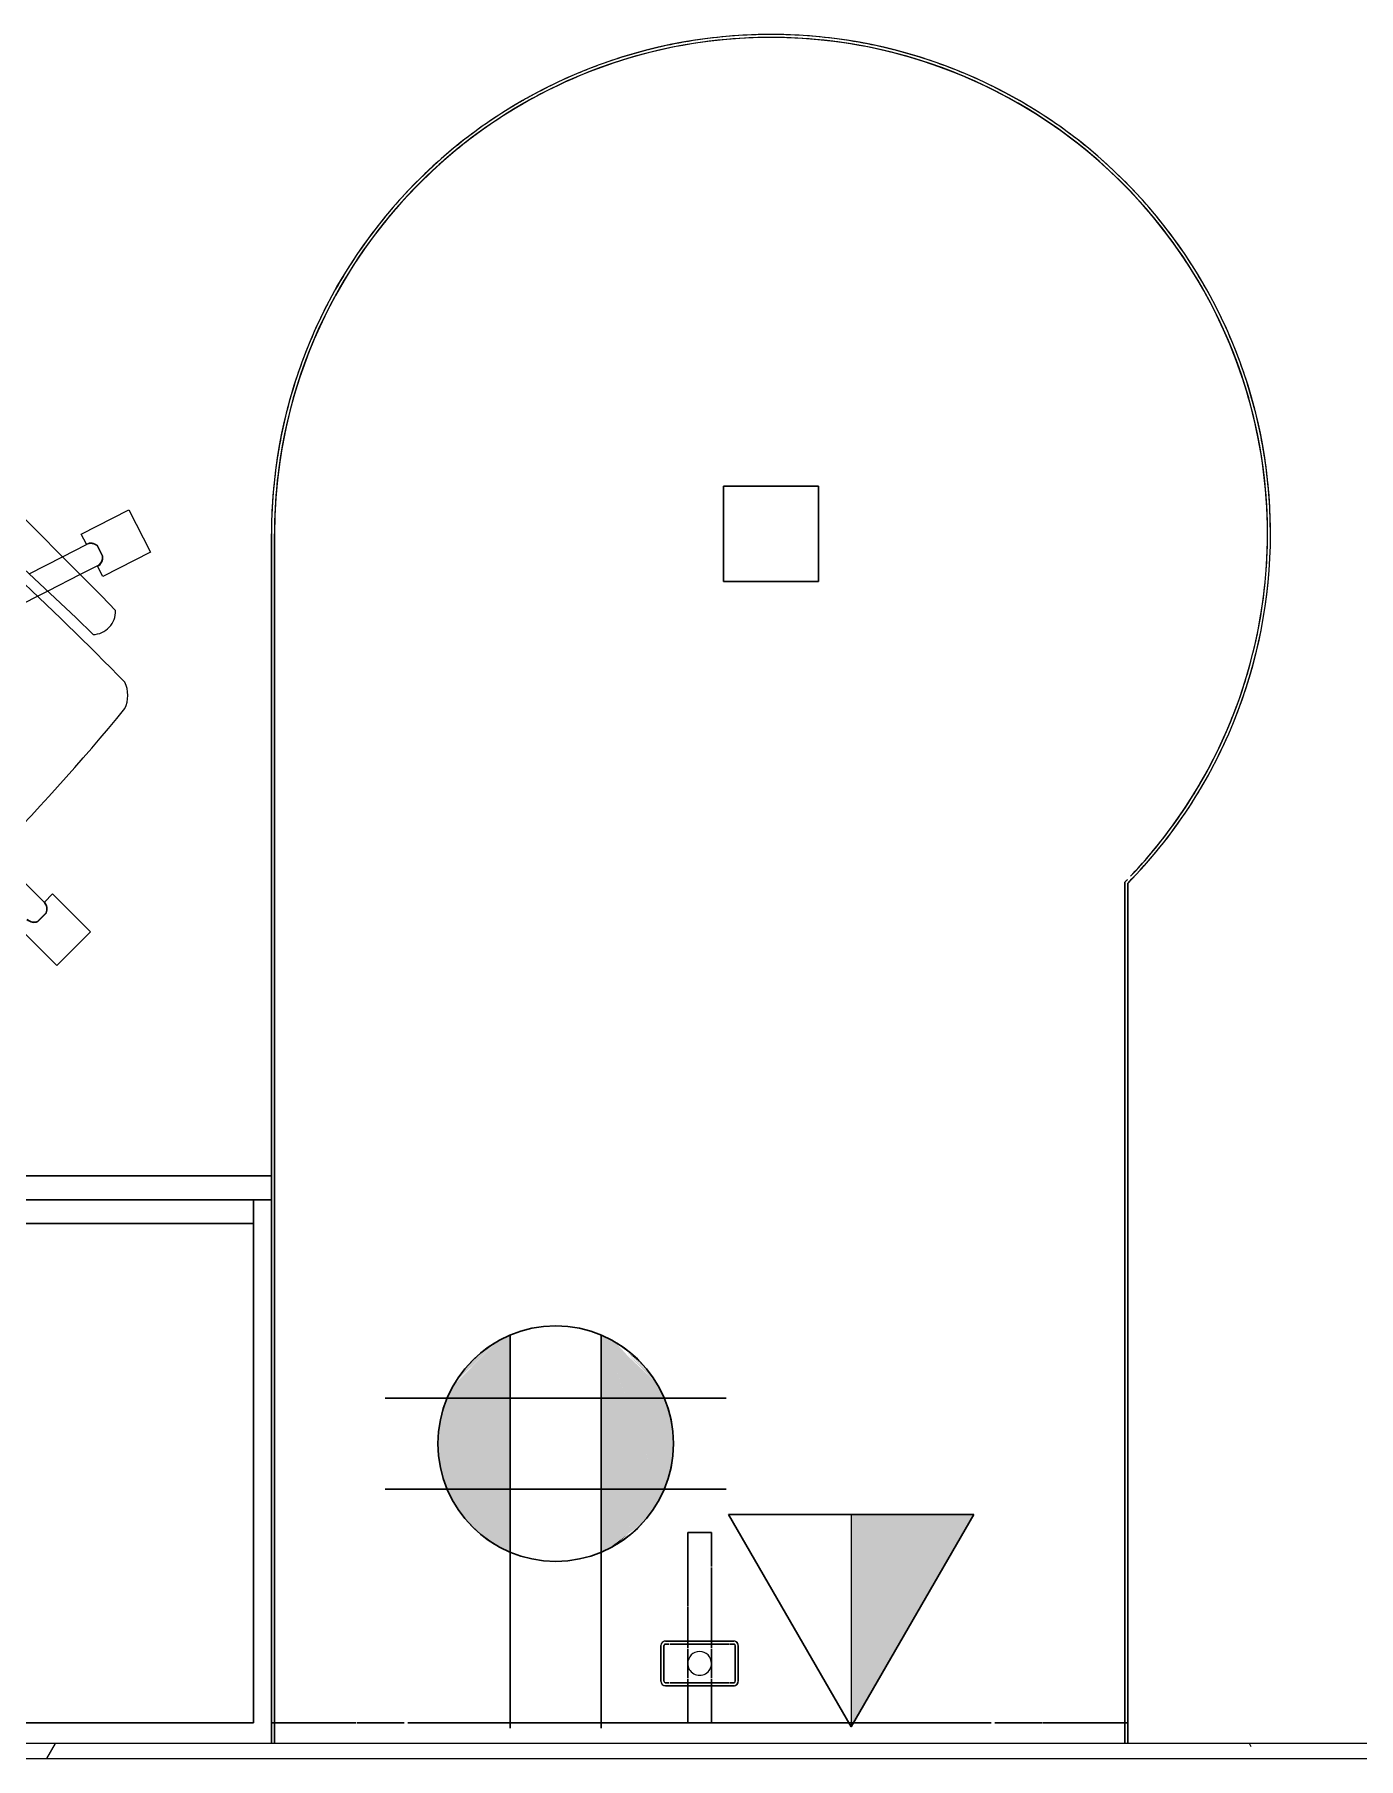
# Model space of a CAD drawing. Header units: inches. Extents: x 587 to 1284, y 1170 to 2052.
# Drawn here: x 714.7 to 770.3, y 1538.5 to 1611 of the extents above; entities that cross this region are included whole.
import ezdxf

# ---------------------------------------------------------------- set-up
doc = ezdxf.new("R2010")
doc.units = ezdxf.units.IN
doc.header["$MEASUREMENT"] = 0
for name, color, linetype, lineweight in [('A-ANNO-NOTE', 131, 'Continuous', 9), ('A-WALL', 113, 'Continuous', 13), ('A-WALL-PATT', 111, 'Continuous', 13), ('I-FURN', 30, 'Continuous', 9), ('I-FURN-PNLS', 30, 'Continuous', 9), ('I-WALL', 2, 'Continuous', 13)]:
    doc.layers.add(name, color=color, linetype=linetype, lineweight=lineweight)

# ---------------------------------------------------------------- blocks, each defined once
blk = doc.blocks.new('Zira Wksta 12 - Type 1-V4-Level 07  POWER _ SIGNAL')
at = {"layer": 'I-FURN'}
for p, q in [((-49, -13), (-53, -13)), ((-53, -13), (-53, -17)), ((-53, -17), (-53, -13)), ((-53, -13), (-49, -13)), ((-49, -17), (-49, -13)), ((-49, -13), (-49, -17)), ((-53, -17), (-49, -17)), ((-49, -17), (-53, -17)), ((-52.013, -41.994), (-50.231, -41.086)), ((-52.013, -41.994), (-50.231, -41.086)), ((-50.231, -41.086), (-49.209, -43.091)), ((-50.231, -41.086), (-49.209, -43.091)), ((-50.991, -43.999), (-52.013, -41.994)), ((-50.991, -43.999), (-52.013, -41.994)), ((-48.386, -43.133), (-47.775, -42.563)), ((-55.839, -50.586), (-48.386, -43.133)), ((-50.046, -43.085), (-50.504, -43.319)), ((-50.046, -43.085), (-50.504, -43.319)), ((-50.493, -43.325), (-50.048, -43.098)), ((-50.493, -43.325), (-50.048, -43.098)), ((-49.655, -43.318), (-49.289, -44.036)), ((-49.655, -43.318), (-49.289, -44.036)), ((-49.209, -43.091), (-49.64, -43.31)), ((-49.209, -43.091), (-49.64, -43.31)), ((-47.475, -44.21), (-54.531, -51.764)), ((-50.561, -43.78), (-50.991, -43.999)), ((-50.561, -43.78), (-50.991, -43.999)), ((-50.032, -44.779), (-50.546, -43.772)), ((-50.032, -44.779), (-50.546, -43.772)), ((-49.289, -44.036), (-48.591, -45.405)), ((-49.289, -44.036), (-48.591, -45.405)), ((-46.768, -43.503), (-47.475, -44.21)), ((-35.858, -45.206), (-34.267, -43.615)), ((-35.858, -45.206), (-34.267, -43.615)), ((-34.267, -43.615), (-32.853, -45.029)), ((-34.267, -43.615), (-32.853, -45.029)), ((-49.318, -46.182), (-50.032, -44.779)), ((-49.318, -46.182), (-50.032, -44.779)), ((-48.591, -45.405), (-48.361, -45.856)), ((-48.591, -45.405), (-48.361, -45.856)), ((-37.604, -47.658), (-35.505, -45.559)), ((-37.604, -47.658), (-35.505, -45.559)), ((-35.517, -45.547), (-35.858, -45.206)), ((-35.517, -45.547), (-35.858, -45.206)), ((-35.063, -45.471), (-34.709, -45.824)), ((-35.063, -45.471), (-34.709, -45.824)), ((-34.697, -45.822), (-35.061, -45.459)), ((-34.697, -45.822), (-35.061, -45.459)), ((-32.853, -45.029), (-34.444, -46.62)), ((-32.853, -45.029), (-34.444, -46.62)), ((-48.361, -45.856), (-44.299, -53.83)), ((-48.361, -45.856), (-44.299, -53.83))]:
    blk.add_line(p, q, dxfattribs=at)
for centre, radius, start, end in [((-44.209, -43.355), 1.314, 65.04325, 114.95675), ((62.792, -151.709), 153.519, 134.47495, 139.52132), ((-47.723, -43.518), 0.956, 0.89014, 93.10986), ((-97.293, -108.055), 84.963, 39.14745, 50.85255), ((-50.201, -43.59), 0.407, 138.16515, 207.83485), ((-50.201, -43.59), 0.407, 138.16515, 207.83485), ((-50.184, -43.588), 0.406, 139.61986, 207), ((-50.184, -43.588), 0.406, 153.09589, 193.52397), ((-50.184, -43.588), 0.406, 139.61986, 153.09589), ((-50.017, -43.503), 0.406, 40.47603, 94.38014), ((-50.017, -43.503), 0.406, 27, 94.38014), ((-50.005, -43.49), 0.407, 40.09909, 95.83485), ((-50.005, -43.49), 0.407, 26.16515, 95.83485), ((-50.017, -43.503), 0.406, 27, 40.47603), ((-50.005, -43.49), 0.407, 26.16515, 40.09909), ((-50.184, -43.588), 0.406, 193.52397, 207), ((-35.225, -45.831), 0.407, 66.16515, 135.83485), ((-35.225, -45.831), 0.407, 66.16515, 135.83485), ((-35.217, -45.847), 0.406, 67.61986, 135), ((-35.217, -45.847), 0.406, 121.52397, 135), ((-35.217, -45.847), 0.406, 81.09589, 121.52397), ((-35.217, -45.847), 0.406, 67.61986, 81.09589), ((-35.085, -45.979), 0.406, 315, 22.38014), ((-35.085, -45.979), 0.406, 315, 8.90411), ((-35.069, -45.987), 0.407, 314.16515, 23.83485), ((-35.069, -45.987), 0.407, 314.16515, 23.83485), ((-35.085, -45.979), 0.406, 8.90411, 22.38014)]:
    blk.add_arc(centre, radius, start, end, dxfattribs=at)
at = {"layer": 'I-FURN-PNLS'}
for p, q in [((-43.063, 4.442), (-43.065, 4.443)), ((-43.086, 4.317), (-43.064, 4.308)), ((-43.086, 4.317), (-43.064, 4.308)), ((-36.303, 0), (-0.125, 0)), ((-0.125, 0), (-36.303, 0)), ((-36.303, 0), (-0.125, 0)), ((-0.125, 0), (-1, 0)), ((-1, 0), (-1, -0.122)), ((-1, -0.122), (-1, 0)), ((-1, 0), (-0.125, 0)), ((-36.354, -0.125), (-0.125, -0.125)), ((-0.125, -0.125), (-36.354, -0.125)), ((-0.125, -0.125), (-36.354, -0.125)), ((-36.354, -0.125), (-0.125, -0.125)), ((-36.303, 0), (-0.125, 0)), ((-1, -0.125), (-1, -3.566)), ((-1, -3.566), (-1, -0.125)), ((-1, -3.598), (-1, -5.583)), ((-1, -5.583), (-1, -3.598)), ((-1, -5.738), (-1, -30.262)), ((-1, -17.5), (-1, -5.738)), ((-4.437, -16.562), (-4.437, -19.437)), ((-4.437, -19.437), (-4.437, -16.562)), ((-4.312, -16.562), (-4.312, -16.71)), ((-4.312, -16.71), (-4.312, -16.562)), ((-2.75, -16.375), (-4.25, -16.375)), ((-4.25, -16.375), (-2.75, -16.375)), ((-4.182, -16.5), (-4.25, -16.5)), ((-4.25, -16.5), (-4.182, -16.5)), ((-2.833, -16.5), (-4.167, -16.5)), ((-4.167, -16.5), (-2.833, -16.5)), ((-2.75, -16.5), (-2.818, -16.5)), ((-2.818, -16.5), (-2.75, -16.5)), ((-2.687, -16.71), (-2.687, -16.562)), ((-2.687, -16.562), (-2.687, -16.71)), ((-2.562, -19.437), (-2.562, -16.562)), ((-2.562, -16.562), (-2.562, -19.437)), ((-4.312, -16.745), (-4.312, -19.255)), ((-4.312, -19.255), (-4.312, -16.745)), ((-2.687, -19.255), (-2.687, -16.745)), ((-2.687, -16.745), (-2.687, -19.255)), ((-7.576, -17.5), (-9, -17.5)), ((-9, -17.5), (-9, -18.5)), ((-9, -18.5), (-9, -17.5)), ((-9, -17.5), (-7.576, -17.5)), ((-4.437, -17.5), (-7.527, -17.5)), ((-7.527, -17.5), (-4.437, -17.5)), ((-4.312, -17.5), (-4.437, -17.5)), ((-4.437, -17.5), (-4.312, -17.5)), ((-4.152, -17.5), (-4.312, -17.5)), ((-4.312, -17.5), (-4.152, -17.5)), ((-4.039, -17.5), (-4.112, -17.5)), ((-4.112, -17.5), (-4.039, -17.5)), ((-3.644, -17.5), (-4.027, -17.5)), ((-4.027, -17.5), (-3.644, -17.5)), ((-3.361, -17.5), (-3.639, -17.5)), ((-3.639, -17.5), (-3.361, -17.5)), ((-2.888, -17.5), (-3.356, -17.5)), ((-3.356, -17.5), (-2.888, -17.5)), ((-2.687, -17.5), (-2.848, -17.5)), ((-2.848, -17.5), (-2.687, -17.5)), ((-2.562, -17.5), (-2.687, -17.5)), ((-2.687, -17.5), (-2.562, -17.5)), ((-1, -17.5), (-2.562, -17.5)), ((-2.562, -17.5), (-1, -17.5)), ((-1, -18.5), (-1, -17.5)), ((-1, -17.5), (-1, -18.5)), ((-1, -18.5), (-1, -17.5)), ((-9, -18.5), (-5.891, -18.5)), ((-5.891, -18.5), (-9, -18.5)), ((-5.868, -18.5), (-4.437, -18.5)), ((-4.437, -18.5), (-5.868, -18.5)), ((-4.437, -18.5), (-4.312, -18.5)), ((-4.312, -18.5), (-4.437, -18.5)), ((-4.312, -18.5), (-4.152, -18.5)), ((-4.152, -18.5), (-4.312, -18.5)), ((-4.112, -18.5), (-4.039, -18.5)), ((-4.039, -18.5), (-4.112, -18.5)), ((-4.027, -18.5), (-3.644, -18.5)), ((-3.644, -18.5), (-4.027, -18.5)), ((-3.639, -18.5), (-3.361, -18.5)), ((-3.361, -18.5), (-3.639, -18.5)), ((-3.356, -18.5), (-2.888, -18.5)), ((-2.888, -18.5), (-3.356, -18.5)), ((-2.848, -18.5), (-2.687, -18.5)), ((-2.687, -18.5), (-2.848, -18.5)), ((-2.687, -18.5), (-2.563, -18.5)), ((-2.563, -18.5), (-2.687, -18.5)), ((-2.562, -18.5), (-1, -18.5)), ((-1, -18.5), (-2.562, -18.5)), ((-1, -30.262), (-1, -18.5)), ((-4.312, -19.29), (-4.312, -19.437)), ((-4.312, -19.437), (-4.312, -19.29)), ((-4.25, -19.5), (-4.182, -19.5)), ((-4.182, -19.5), (-4.25, -19.5)), ((-4.167, -19.5), (-2.833, -19.5)), ((-2.833, -19.5), (-4.167, -19.5)), ((-2.818, -19.5), (-2.75, -19.5)), ((-2.75, -19.5), (-2.818, -19.5)), ((-2.687, -19.437), (-2.687, -19.29)), ((-2.687, -19.29), (-2.687, -19.437)), ((-4.25, -19.625), (-2.75, -19.625)), ((-2.75, -19.625), (-4.25, -19.625)), ((-1, -30.417), (-1, -32.402)), ((-1, -32.402), (-1, -30.417)), ((-1, -32.44), (-1, -35.875)), ((-1, -35.875), (-1, -32.44)), ((-0.126, -35.875), (-51, -35.875)), ((-51, -35.875), (-0.126, -35.875)), ((-51, -35.875), (-0.126, -35.875)), ((-0.126, -35.875), (-51, -35.875)), ((-0.125, -36), (-51, -36)), ((-0.125, -36), (-51, -36)), ((-51, -36), (-0.125, -36)), ((-51, -36), (-24, -36)), ((-0.125, -36), (-24, -36)), ((-24, -36), (-24, -84)), ((-24, -36), (-24, -84)), ((-0.125, -36), (-24, -36)), ((-24, -36), (-0.125, -36)), ((-24, -84), (-24, -36)), ((-24, -36), (-24, -84)), ((-23, -36), (-24, -36)), ((-24, -36), (-23, -36)), ((-24, -84), (-24, -36)), ((-24, -36), (-0.125, -36)), ((-23, -36.75), (-23, -36)), ((-23, -36), (-23, -36.75)), ((-0.125, -36), (-23, -36)), ((-23, -36), (-23, -36.75)), ((-23, -36.75), (-23, -36)), ((-23, -36), (-1, -36)), ((-1, -35.877), (-1, -36)), ((-1, -36), (-1, -35.877)), ((-1, -36), (-0.125, -36)), ((-1, -36), (-0.125, -36)), ((-0.125, -36), (-1, -36)), ((-23, -36.75), (-23, -83.25)), ((-23, -83.25), (-23, -36.75)), ((-22, -36.75), (-23, -36.75)), ((-23, -36.75), (-22, -36.75)), ((-23, -36.75), (-23, -83.25)), ((-1, -36.75), (-23, -36.75)), ((-23, -36.75), (-1, -36.75)), ((-23, -83.25), (-23, -36.75)), ((-23, -83.25), (-23, -36.75)), ((-23, -36.75), (-23, -83.25)), ((-23, -36.75), (-1, -36.75)), ((-1, -36.75), (-23, -36.75)), ((-22, -36.75), (-22, -83.25)), ((-22, -83.25), (-22, -36.75)), ((-1, -36.75), (-22, -36.75)), ((-22, -36.75), (-1, -36.75)), ((-22, -36.75), (-22, -83.25)), ((-22, -83.25), (-22, -36.75)), ((-1, -36.75), (-1, -83.25)), ((-1, -83.25), (-1, -36.75)), ((-1, -83.25), (-1, -36.75)), ((-1, -36.75), (-1, -83.25)), ((-1, -36.75), (-1, -83.25)), ((-1, -83.25), (-1, -36.75))]:
    blk.add_line(p, q, dxfattribs=at)
for centre, radius, start, end in [((-51, -15), 21, 90, 270), ((-51, -15), 21, 90, 270), ((-51, -15), 20.875, 90, 180), ((-51, -15), 20.875, 90, 130.90909), ((-51, -15), 20.875, 90, 122.72727), ((-51, -15), 21, 90, 98.38202), ((-51, -15), 21, 90, 98.18182), ((-51, -15), 20.875, 90, 98.18182), ((-51, -15), 21, 45.58469, 90), ((-51, -15), 21, 45.58469, 90), ((-51, -15), 21, 67.79802, 90), ((-51, -15), 21, 67.79235, 90), ((-51, -15), 20.875, 67.7224, 90), ((-51, -15), 20.875, 67.7224, 90), ((-51, -15), 20.875, 60.29653, 90), ((-51, -15), 20.875, 82.57413, 90), ((-51, -15), 20.875, 98.18182, 122.72727), ((-51, -15), 21, 106.76444, 110.10307), ((-51, -15), 21, 106.76444, 110.10307), ((-51, -15), 21, 101.16837, 106.76444), ((-51, -15), 21, 101.16837, 106.76444), ((-51, -15), 21, 98.38202, 101.16837), ((-51, -15), 21, 98.38202, 101.16837), ((-51, -15), 21, 98.18182, 98.38202), ((-51, -15), 20.875, 75.14827, 82.57413), ((-51, -15), 20.875, 67.7224, 75.14827), ((-51, -15), 21, 110.10307, 115.14733), ((-51, -15), 21, 110.10307, 115.14733), ((-51, -15), 21, 45.58469, 67.79235), ((-51, -15), 21, 45.58469, 67.79235), ((-51, -15), 21, 115.14733, 118.71869), ((-51, -15), 21, 115.14733, 118.71869), ((-51, -15), 20.875, 46.39454, 67.7224), ((-51, -15), 20.875, 52.87067, 67.65613), ((-51, -15), 20.875, 60.29653, 67.65613), ((-51, -15), 21, 118.71869, 123.53081), ((-51, -15), 21, 118.71869, 123.53081), ((-51, -15), 20.875, 46.39454, 60.29653), ((-51, -15), 20.875, 52.87067, 60.29653), ((-51, -15), 20.875, 122.72727, 180), ((-51, -15), 20.875, 122.72727, 130.90909), ((-51, -15), 21, 123.53081, 127.22796), ((-51, -15), 21, 123.53081, 127.22796), ((-51, -15), 21, 127.22796, 131.91499), ((-51, -15), 21, 127.22796, 131.91499), ((-51, -15), 20.875, 46.39454, 52.87067), ((-51, -15), 20.875, 46.39454, 52.87067), ((-51, -15), 20.875, 130.90909, 180), ((-51, -15), 20.875, 130.90909, 163.63636), ((-51, -15), 21, 131.91499, 135.6889), ((-51, -15), 21, 131.91499, 135.6889), ((-51, -15), 21, 135.6889, 140.30003), ((-51, -15), 21, 135.6889, 140.30003), ((-51, -15), 20.875, 45.63378, 45.87267), ((-51, -15), 20.875, 45.63378, 45.87267), ((-51, -15), 20.875, 45.63378, 45.87267), ((-51, -15), 20.875, 45.63378, 45.87267), ((-51, -15), 20.875, 45.4448, 45.63378), ((-51, -15), 20.875, 45.4448, 45.63378), ((-51, -15), 20.875, 45.4448, 45.63378), ((-51, -15), 20.875, 45.4448, 45.63378), ((-51, -15), 21, 140.30003, 144.12384), ((-51, -15), 21, 140.30003, 144.12384), ((-51, -15), 21, 144.12384, 148.68613), ((-51, -15), 21, 144.12384, 148.68613), ((-51, -15), 21, 148.68613, 152.54318), ((-51, -15), 21, 148.68613, 152.54318), ((-51, -15), 21, 152.54318, 157.07354), ((-51, -15), 21, 152.54318, 157.07354), ((-51, -15), 21, 157.07354, 158.86974), ((-51, -15), 21, 157.07354, 158.86974), ((-51, -15), 21, 158.94016, 160.95245), ((-51, -15), 21, 158.94016, 160.95245), ((-51, -15), 21, 160.95245, 165.46261), ((-51, -15), 21, 160.95245, 165.46261), ((-51, -15), 20.875, 163.63636, 180), ((-51, -15), 21, 165.46261, 169.35484), ((-51, -15), 21, 165.46261, 169.35484), ((-51, -15), 21, 169.35484, 173.85378), ((-51, -15), 21, 169.35484, 173.85378), ((-51, -15), 21, 173.85378, 177.75233), ((-51, -15), 21, 173.85378, 177.75233), ((-51, -15), 21, 177.75233, 180), ((-51, -15), 21, 177.75233, 180), ((-51, -15), 21, 180, 182.24767), ((-51, -15), 21, 180, 182.24767), ((-51, -15), 20.875, 180, 196.36364), ((-51, -15), 20.875, 180, 270), ((-51, -15), 20.875, 180, 270), ((-51, -15), 20.875, 180, 188.18182), ((-51, -15), 21, 182.24767, 186.14622), ((-51, -15), 21, 182.24767, 186.14622), ((-4.25, -16.562), 0.188, 90, 180), ((-4.25, -16.562), 0.188, 165, 180), ((-4.25, -16.562), 0.187, 90, 165), ((-4.25, -16.562), 0.0625, 90, 180), ((-4.25, -16.562), 0.0625, 150, 180), ((-4.25, -16.562), 0.0625, 120, 150), ((-4.25, -16.562), 0.0625, 105, 120), ((-4.25, -16.562), 0.0625, 90, 105), ((-2.75, -16.562), 0.188, 360, 90), ((-2.75, -16.562), 0.188, 15, 90), ((-2.75, -16.562), 0.0625, 75, 90), ((-2.75, -16.562), 0.0625, 0, 90), ((-2.75, -16.562), 0.0625, 60, 75), ((-2.75, -16.562), 0.0625, 45, 60), ((-2.75, -16.562), 0.0625, 30, 45), ((-2.75, -16.562), 0.0625, 15, 30), ((-2.75, -16.562), 0.0625, 360, 15), ((-2.75, -16.562), 0.188, 0, 15), ((-51, -15), 21, 186.14622, 190.64516), ((-51, -15), 21, 186.14622, 190.64516), ((-51, -15), 20.875, 188.18182, 204.54545), ((-3.5, -18), 0.5, 90, 270), ((-3.5, -18), 0.5, 90, 270), ((-3.5, -18), 0.5, 270, 90), ((-3.5, -18), 0.5, 270, 90), ((-51, -15), 21, 190.64516, 194.53739), ((-51, -15), 21, 190.64516, 194.53739), ((-4.25, -19.437), 0.188, 180, 270), ((-4.25, -19.437), 0.188, 180, 195), ((-4.25, -19.437), 0.188, 195, 270), ((-4.25, -19.437), 0.0625, 180, 225), ((-4.25, -19.437), 0.0625, 180, 270), ((-4.25, -19.437), 0.0625, 225, 240), ((-4.25, -19.437), 0.0625, 240, 255), ((-4.25, -19.437), 0.0625, 255, 270), ((-2.75, -19.437), 0.188, 270, 360), ((-2.75, -19.437), 0.0625, 270, 0), ((-2.75, -19.437), 0.0625, 270, 300), ((-2.75, -19.437), 0.0625, 300, 315), ((-2.75, -19.437), 0.0625, 315, 345), ((-2.75, -19.437), 0.187, 285, 345), ((-2.75, -19.437), 0.0625, 345, 0), ((-2.75, -19.437), 0.187, 345, 0), ((-51, -15), 21, 194.53739, 199.04755), ((-51, -15), 21, 194.53739, 199.04755), ((-2.75, -19.437), 0.188, 270, 285), ((-51, -15), 20.875, 196.36364, 204.54545), ((-51, -15), 21, 199.04755, 200.954), ((-51, -15), 21, 199.04755, 200.954), ((-51, -15), 21, 201.05984, 202.92646), ((-51, -15), 21, 201.05984, 202.92646), ((-51, -15), 21, 202.92646, 207.45682), ((-51, -15), 21, 202.92646, 207.45682), ((-51, -15), 20.875, 204.54545, 270), ((-51, -15), 20.875, 204.54545, 212.72727), ((-51, -15), 21, 207.45682, 209.71408), ((-51, -15), 21, 207.45682, 209.71408), ((-51, -15), 21, 209.7632, 211.31387), ((-51, -15), 21, 209.7632, 211.31387), ((-51, -15), 21, 211.31387, 215.87616), ((-51, -15), 21, 211.31387, 215.87616), ((-51, -15), 20.875, 212.72727, 220.90909), ((-51, -15), 21, 215.87616, 219.69997), ((-51, -15), 21, 215.87616, 219.69997), ((-51, -15), 21, 219.69997, 220.90909), ((-51, -15), 21, 219.69997, 224.3111), ((-51, -15), 21, 220.90909, 224.3111), ((-51, -15), 20.875, 220.90909, 237.27273), ((-51, -15), 21, 224.3111, 228.08501), ((-51, -15), 21, 224.3111, 228.08501), ((-51, -15), 21, 228.08501, 232.77204), ((-51, -15), 21, 228.08501, 232.77204), ((-51, -15), 21, 232.77204, 236.46919), ((-51, -15), 21, 232.77204, 236.46919), ((-51, -15), 21, 236.46919, 241.28131), ((-51, -15), 21, 236.46919, 241.28131), ((-51, -15), 20.875, 237.27273, 270), ((-51, -15), 21, 241.28131, 244.85267), ((-51, -15), 21, 241.28131, 244.85267), ((-51, -15), 21, 244.85267, 249.89693), ((-51, -15), 21, 244.85267, 249.89693), ((-51, -15), 21, 249.89693, 253.23556), ((-51, -15), 21, 249.89693, 253.23556), ((-51, -15), 21, 253.23556, 258.83163), ((-51, -15), 21, 253.23556, 258.83163), ((-51, -15), 21, 258.83163, 261.61798), ((-51, -15), 21, 258.83163, 261.61798), ((-51, -15), 21, 261.61798, 270), ((-51, -15), 21, 261.61798, 270)]:
    blk.add_arc(centre, radius, start, end, dxfattribs=at)

msp = doc.modelspace()

# ---------------------------------------------------------------- hatches: boundary and pattern name
at = {"layer": 'A-ANNO-NOTE'}
for points in [[(732.153, 1549.537), (734.549, 1556.253), (731.687, 1552.456)], [(731.687, 1552.456), (734.549, 1556.253), (734.085, 1556.013)], [(731.687, 1552.456), (734.085, 1556.013), (732.275, 1554.175)], [(733.65, 1547.755), (734.549, 1556.253), (732.153, 1549.537)], [(732.341, 1554.288), (734.085, 1556.013), (732.632, 1554.72)], [(732.632, 1554.72), (734.085, 1556.013), (732.88, 1555.023)], [(732.88, 1555.023), (734.085, 1556.013), (733.151, 1555.306)], [(734.549, 1547.229), (734.549, 1556.253), (733.65, 1547.755)], [(734.669, 1547.177), (734.669, 1556.305), (734.549, 1556.253)], [(734.669, 1547.177), (734.549, 1556.253), (734.549, 1547.229)], [(738.501, 1547.177), (738.621, 1547.229), (738.501, 1556.305)], [(738.621, 1547.229), (738.621, 1556.253), (738.501, 1556.305)], [(738.621, 1547.229), (741.017, 1549.537), (738.621, 1556.253)], [(741.074, 1553.827), (739.085, 1556.013), (738.621, 1556.253), (739.621, 1555.264)], [(741.017, 1549.537), (741.074, 1553.827), (738.621, 1556.253), (739.621, 1553.451)], [(740.019, 1555.306), (739.621, 1555.629), (739.621, 1555.607)], [(740.29, 1555.023), (740.019, 1555.306), (739.621, 1555.573)], [(740.538, 1554.72), (740.29, 1555.023), (739.621, 1555.536)], [(740.829, 1554.288), (740.538, 1554.72), (739.621, 1555.483)], [(741.074, 1553.827), (740.829, 1554.288), (739.621, 1555.424)], [(731.687, 1552.456), (732.275, 1554.175), (731.945, 1553.466)], [(741.017, 1549.537), (741.483, 1552.456), (741.074, 1553.827), (741.072, 1553.674)], [(741.483, 1552.456), (741.411, 1552.841), (741.12, 1553.674)], [(731.759, 1550.641), (731.687, 1552.456), (731.635, 1551.675)], [(732.153, 1549.537), (731.687, 1552.456), (731.759, 1550.641)], [(741.017, 1549.537), (741.483, 1551.025), (741.483, 1552.456)], [(741.483, 1551.025), (741.535, 1551.675), (741.483, 1552.456)], [(741.017, 1549.537), (741.411, 1550.641), (741.483, 1551.025)], [(741.017, 1549.537), (741.225, 1550.016), (741.381, 1550.514)], [(733.65, 1547.755), (732.153, 1549.537), (733.058, 1548.267)], [(733.058, 1548.267), (732.153, 1549.537), (732.632, 1548.761)], [(738.621, 1547.229), (740.202, 1548.361), (741.017, 1549.537), (739.621, 1548.192)], [(740.202, 1548.361), (740.538, 1548.761), (741.017, 1549.537)], [(749.002, 1539.832), (754.159, 1548.764), (749.002, 1548.764), (749.002, 1546.576)], [(738.621, 1547.229), (738.739, 1547.284), (739.621, 1547.945)], [(738.739, 1547.284), (739.085, 1547.468), (739.621, 1547.933)], [(739.085, 1547.468), (739.826, 1547.999), (740.202, 1548.361), (739.621, 1547.897)], [(739.085, 1547.468), (739.621, 1547.84), (739.621, 1547.852)]]:
    msp.add_hatch(color=256, dxfattribs=at).paths.add_polyline_path(points, flags=0)
at = {"layer": 'A-WALL-PATT', "lineweight": 9}
h = msp.add_hatch(dxfattribs=at)
h.set_pattern_fill('FP_1', color=256, style=0, pattern_type=2)
h.set_pattern_definition([(0, (0, 0), (30.72, 7.68), [1.267, -21.773, 1.267, -21.773, -122.88]), (0, (0, 0), (30.72, 7.68), [-46.08, 1.267, -44.813, 1.267, -21.773, -53.76]), (0, (0, 0), (30.72, 7.68), [-115.2, 1.267, -14.093, 1.267, -37.133]), (120, (11.52, 3.84), (-22.011075, 22.7643), [1.267, -21.773, 1.267, -21.773, -122.88]), (120, (11.52, 3.84), (-22.011075, 22.7643), [-46.08, 1.267, -44.813, 1.267, -21.773, -53.76]), (120, (11.52, 3.84), (-22.011075, 22.7643), [-115.2, 1.267, -14.093, 1.267, -37.133]), (240, (15.36, 19.2), (-8.708925, -30.4443), [1.267, -21.773, 1.267, -21.773, -122.88]), (240, (15.36, 19.2), (-8.708925, -30.4443), [-46.08, 1.267, -44.813, 1.267, -21.773, -53.76]), (240, (15.36, 19.2), (-8.708925, -30.4443), [-115.2, 1.267, -14.093, 1.267, -37.133])])
h.paths.add_polyline_path([(676.636, 1538.5), (825.5, 1538.5), (825.5, 1539.125), (661.093, 1539.125), (661.093, 1538.5), (674.309, 1538.5)], flags=0)

# ---------------------------------------------------------------- linework, layer by layer
at = {"layer": 'A-ANNO-NOTE'}
for p, q in [((734.669, 1547.177), (734.669, 1556.305)), ((738.501, 1556.305), (738.501, 1547.177)), ((749.002, 1539.832), (754.159, 1548.764)), ((754.159, 1548.764), (749.002, 1548.764)), ((749.002, 1548.764), (749.002, 1539.832))]:
    msp.add_line(p, q, dxfattribs=at)
at = {"layer": 'A-ANNO-NOTE', "lineweight": 30}
for p, q in [((734.669, 1539.778), (734.669, 1556.305)), ((738.501, 1539.778), (738.501, 1556.305)), ((729.412, 1553.657), (743.758, 1553.657)), ((729.412, 1549.824), (743.758, 1549.824)), ((749.002, 1539.832), (743.845, 1548.764)), ((743.845, 1548.764), (754.159, 1548.764)), ((749.002, 1539.832), (754.159, 1548.764))]:
    msp.add_line(p, q, dxfattribs=at)
msp.add_circle((736.585, 1551.741), 4.95, dxfattribs=at)
at = {"layer": 'A-ANNO-NOTE'}
for start, end in [(112.7756, 247.2244), (292.7756, 67.2244)]:
    msp.add_arc((736.585, 1551.741), 4.95, start, end, dxfattribs=at)
at = {"layer": 'A-WALL'}
msp.add_line((661.093, 1538.5), (826, 1538.5), dxfattribs=at)
at = {"layer": 'I-WALL'}
msp.add_line((825.5, 1539.125), (661.093, 1539.125), dxfattribs=at)

# ---------------------------------------------------------------- block references
at = {"layer": 'I-FURN', "rotation": 269.9999999999998}
msp.add_blockref('Zira Wksta 12 - Type 1-V4-Level 07  POWER _ SIGNAL', (760.636, 1539), dxfattribs=at)

doc.saveas('drawing.dxf')
